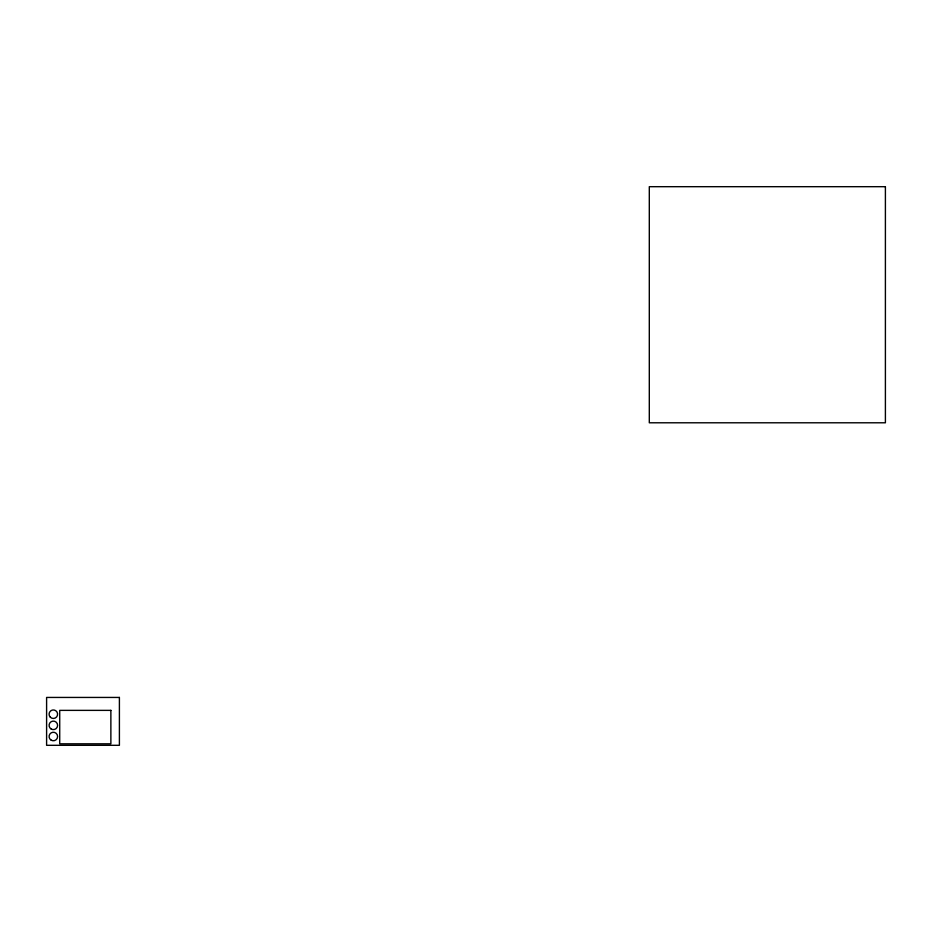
<?xml version="1.0" encoding="UTF-8"?>
<svg xmlns="http://www.w3.org/2000/svg" width="932" height="932" viewBox="0 0 932 932"><rect width="100%" height="100%" fill="white"/><g stroke="black" fill="none" stroke-linecap="round" stroke-linejoin="round"><path stroke-width="1.4" d="M885.4 186.691L649.301 186.691L649.301 422.79L885.4 422.79L885.4 186.691M119.401 697.439L46.6 697.439L46.6 745.309L119.401 745.309L119.401 697.439M110.873 710.37L59.718 710.37L59.718 743.818L110.873 743.818L110.873 710.37M51.213 740.194A4.264 4.264 0 0 0 57.609 736.513A4.264 4.264 0 0 0 51.213 732.82A4.264 4.264 0 0 0 51.213 740.194M51.213 729.045A4.264 4.264 0 0 0 57.609 725.364A4.264 4.264 0 0 0 51.213 721.671A4.264 4.264 0 0 0 51.213 729.045M50.328 717.221A4.264 4.264 0 0 0 57.458 715.31A4.264 4.264 0 0 0 52.239 710.091A4.264 4.264 0 0 0 50.328 717.221"/></g></svg>
